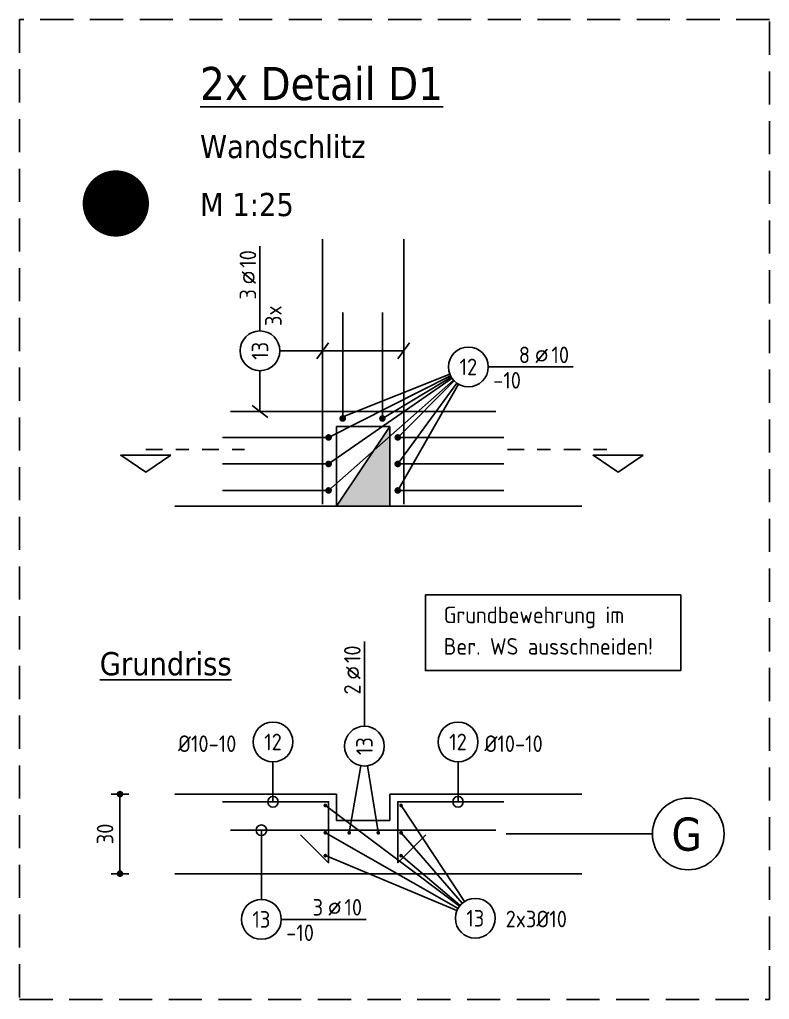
# Model space of a CAD drawing. Extents: x 44 to 147, y 26 to 78.
# Drawn here: x 57.2 to 62.86, y 25.52 to 32.91 of the extents above; entities that cross this region are included whole.
import ezdxf
from ezdxf.enums import TextEntityAlignment as Align

# ---------------------------------------------------------------- set-up
doc = ezdxf.new("R2010")
doc.units = 0
doc.header["$LTSCALE"] = 0.5
for name, pattern in [('AUSGEZOGEN', [1000.01, 1000, 0.01]), ('DASHDOTSMALL', [1.05, 0.5, -0.25, 0.05, -0.25]), ('STRICHLINIE', [0.75, 0.5, -0.25]), ('STRICHPUNKT2', [0.55, 0.25, -0.125, 0.05, -0.125])]:
    doc.linetypes.add(name, pattern=pattern)
for name, color, linetype in [('ACHSEN', 7, 'Continuous'), ('BETON', 7, 'Continuous'), ('DETAIL', 7, 'Continuous'), ('grau_hell', 7, 'Continuous'), ('HILFE', 7, 'Continuous'), ('MASSE', 7, 'Continuous'), ('RND', 7, 'Continuous'), ('SCHNITTE', 7, 'Continuous'), ('SFP_Achsen', 7, 'Continuous'), ('TEXT', 7, 'Continuous')]:
    doc.layers.add(name, color=color, linetype=linetype)
doc.layers.add('NOPLOT', color=7, linetype='Continuous', plot=False)
doc.styles.add('helv', font='tahoma.ttf')
doc.styles.add('txt', font='isocp.shx')
doc.dimstyles.new('DOT_I', dxfattribs={"dimscale": 0.5, "dimtxt": 0.25, "dimasz": 0.25, "dimexe": 0.1, "dimexo": 0.3, "dimgap": 0.1, "dimtad": 1, "dimdec": 3, "dimzin": 3, "dimtxsty": 'txt', "dimblk": 'DOT', "dimblk1": 'DOT', "dimblk2": 'DOT', "dimsah": 1, "dimcen": 0.1, "dimse1": 1, "dimse2": 1, "dimazin": 0, "dimtfac": 1, "dimtdec": 4, "dimtix": 1, "dimtmove": 2, "dimatfit": 3, "dimfxl": 0, "dimtvp": 1, "dimtolj": 1, "dimtzin": 0, "dimarcsym": 0})

# ---------------------------------------------------------------- blocks, each defined once
blk = doc.blocks.new('RND_LEI')
at = {"layer": 'RND', "color": 7, "linetype": 'Continuous'}
blk.add_line((1.022, 0.066), (1.19, 0.27), dxfattribs=at)
for centre, radius in [((0, 0), 0.3), ((1.106, 0.168), 0.075)]:
    blk.add_circle(centre, radius, dxfattribs=at)
at = {"layer": 'RND', "color": 7, "linetype": 'Continuous', "style": 'txt'}
blk.add_attdef('ANZ', text='', height=0.25, dxfattribs=at).set_placement((0.931, 0.057), align=Align.RIGHT)
for tag, p in [('DUM', (1.253, 0.057)), ('ABSTD', (1.674, 0.057)), ('POSTXT', (0.374, -0.327))]:
    blk.add_attdef(tag, p, '', height=0.25, dxfattribs=at)
blk.add_attdef('POSL', text='', height=0.25, dxfattribs=at).set_placement((0, 0), align=Align.MIDDLE)
blk = doc.blocks.new('lei_gre')
at = {"layer": 'RND', "color": 7, "linetype": 'Continuous'}
for p, q in [((0, 0.15), (0, -0.15)), ((-0.09, -0.12), (0.09, 0.12))]:
    blk.add_line(p, q, dxfattribs=at)
blk = doc.blocks.new('SCHN-2')
at = {"layer": 'SCHNITTE', "color": 6, "linetype": 'Continuous'}
blk.add_lwpolyline([(0.378, 0.088), (0, 0.34), (-0.378, 0.088)], close=True, dxfattribs=at)
at = {"layer": 'SCHNITTE', "color": 1, "linetype": 'DASHDOTSMALL', "style": 'helv'}
blk.add_attdef('SCHN-2', text='', height=0.35, dxfattribs=at).set_placement((0, 0.45), align=Align.CENTER)
blk = doc.blocks.new('RND_HIN')
at = {"layer": 'RND', "color": 7, "linetype": 'Continuous'}
blk.add_circle((0, 0), 0.3, dxfattribs=at)
at = {"layer": 'RND', "color": 7, "linetype": 'Continuous', "style": 'txt'}
blk.add_attdef('POSI', text='', height=0.25, dxfattribs=at).set_placement((0, 0), align=Align.MIDDLE)
blk = doc.blocks.new('DOT')
at = {"layer": 'MASSE', "color": 7, "linetype": 'Continuous'}
for p, q in [((0, 0), (-1, 0)), ((0, 0.54), (0, -0.54))]:
    blk.add_line(p, q, dxfattribs=at)
at = {"layer": 'MASSE', "color": 7, "linetype": 'Continuous', "const_width": 0.2}
blk.add_lwpolyline([(-0.1, 0, 1), (0.1, 0, 1)], format="xyb", close=True, dxfattribs=at)
blk = doc.blocks.new('*D35')
at = {"layer": 'DEFPOINTS', "color": 0, "linetype": 'AUSGEZOGEN', "transparency": 16777216}
for p in [(57.9605, 27.0677), (57.9605, 26.4677), (57.9605, 26.4677)]:
    blk.add_point(p, dxfattribs=at)
at = {"layer": 'MASSE', "color": 0, "linetype": 'AUSGEZOGEN', "lineweight": -2, "transparency": 16777216}
blk.add_line((57.9605, 26.9427), (57.9605, 26.5927), dxfattribs=at)
at = {"layer": 'MASSE', "color": 0, "linetype": 'AUSGEZOGEN', "lineweight": -2, "transparency": 16777216, "xscale": 0.125, "yscale": 0.125, "zscale": 0.125}
for p, rotation in [((57.9605, 27.0677), 90), ((57.9605, 26.4677), 270)]:
    blk.add_blockref('DOT', p, dxfattribs=dict(at, rotation=rotation))
at = {"layer": 'MASSE', "color": 0, "linetype": 'AUSGEZOGEN', "transparency": 16777216, "insert": (57.848, 26.7677), "char_height": 0.125, "attachment_point": 5, "rotation": 90, "style": 'txt'}
blk.add_mtext('\\A1;30', dxfattribs=at)

msp = doc.modelspace()

# ---------------------------------------------------------------- hatches: boundary and pattern name
at = {"layer": 'grau_hell'}
h = msp.add_hatch(color=9, dxfattribs=at)
h.paths.add_polyline_path([(59.5948, 29.2402), (59.6171, 29.2402), (59.9948, 29.2402), (59.9948, 29.7655), (59.8737, 29.6584)])
h.paths.add_polyline_path([(59.8737, 29.6584), (59.9948, 29.7655), (59.9948, 29.8402)])

# ---------------------------------------------------------------- linework, layer by layer
at = {"layer": 'ACHSEN', "color": 140, "linetype": 'AUSGEZOGEN'}
msp.add_line((60.873, 26.7677), (61.9765, 26.7677), dxfattribs=at)
at = {"layer": 'BETON', "color": 6, "linetype": 'AUSGEZOGEN'}
for p, q in [((59.5948, 27.0677), (58.3732, 27.0677)), ((59.5948, 26.8677), (59.5948, 27.0677)), ((59.9948, 27.0677), (59.9948, 26.8677)), ((61.4444, 27.0677), (59.9948, 27.0677)), ((59.9948, 26.8677), (59.5948, 26.8677)), ((61.4444, 26.4677), (58.3732, 26.4677))]:
    msp.add_line(p, q, dxfattribs=at)
at = {"layer": 'DETAIL', "color": 102, "linetype": 'STRICHLINIE'}
msp.add_lwpolyline([(57.2032, 32.9098), (57.2032, 25.5194), (62.859, 25.5194), (62.859, 32.9098)], close=True, dxfattribs=at)
at = {"layer": 'HILFE', "color": 102, "linetype": 'AUSGEZOGEN'}
for p, q in [((59.5948, 29.8402), (59.9948, 29.8402)), ((59.5948, 29.2402), (59.5948, 29.8402)), ((59.9948, 29.8402), (59.9948, 29.2402)), ((58.3732, 29.2402), (61.4444, 29.2402)), ((58.3732, 29.2402), (59.6171, 29.2402)), ((60.0171, 29.2402), (61.4444, 29.2402))]:
    msp.add_line(p, q, dxfattribs=at)
msp.add_lwpolyline([(60.2644, 28.5705), (62.1897, 28.5705), (62.1897, 27.9995), (60.2644, 27.9995)], close=True, dxfattribs=at)
at = {"layer": 'NOPLOT', "color": 191, "linetype": 'AUSGEZOGEN'}
msp.add_line((59.5948, 29.2402), (59.9948, 29.8402), dxfattribs=at)
at = {"layer": 'NOPLOT', "color": 191, "linetype": 'Continuous', "const_width": 0.25}
msp.add_lwpolyline([(57.8041, 31.5228, 1), (58.0541, 31.5228, 1)], format="xyb", close=True, dxfattribs=at)
at = {"layer": 'RND', "color": 7, "linetype": 'AUSGEZOGEN'}
for p, q in [((59.0163, 30.5615), (59.0163, 31.2015)), ((60.7384, 30.29), (61.3784, 30.29)), ((59.8042, 27.5798), (59.8042, 28.2198)), ((59.177, 26.1229), (59.817, 26.1229))]:
    msp.add_line(p, q, dxfattribs=at)
at = {"layer": 'RND', "color": 102, "linetype": 'AUSGEZOGEN'}
for p, q in [((59.1663, 30.4115), (60.1004, 30.4115)), ((59.0163, 30.2615), (59.0163, 29.953)), ((60.449, 30.2346), (59.6403, 29.9135)), ((60.4544, 30.2224), (59.5339, 29.7582)), ((60.4651, 30.2044), (59.5339, 29.5582)), ((60.476, 30.1906), (59.5339, 29.3582)), ((60.4598, 30.2128), (59.9403, 29.901)), ((60.4822, 30.184), (60.0557, 29.7582)), ((60.5001, 30.1687), (60.0557, 29.5582)), ((60.5139, 30.1597), (60.0557, 29.3582)), ((59.1146, 27.3111), (59.1146, 27.0098)), ((59.7784, 27.2821), (59.6898, 26.7759)), ((59.828, 27.2817), (59.9079, 26.7828)), ((60.5102, 27.3111), (60.5102, 27.0098)), ((60.5206, 26.2216), (59.5094, 26.9826)), ((60.558, 26.2567), (60.0803, 26.9826)), ((59.027, 26.2729), (59.027, 26.7953)), ((60.5102, 26.2057), (59.5094, 26.7759)), ((60.5421, 26.2446), (60.0803, 26.7759)), ((60.5021, 26.1892), (59.5094, 26.6036)), ((60.5258, 26.2281), (60.0803, 26.6036))]:
    msp.add_line(p, q, dxfattribs=at)
at = {"layer": 'RND', "color": 1, "linetype": 'AUSGEZOGEN'}
for points in [[(59.4892, 29.2549), (59.4892, 31.2549)], [(60.1004, 29.2549), (60.1004, 31.2549)], [(59.6403, 29.901), (59.6403, 30.701)], [(59.9403, 29.901), (59.9403, 30.701)], [(60.7948, 29.953), (58.7948, 29.953)], [(59.5339, 29.7582), (58.7339, 29.7582)], [(60.0557, 29.7582), (60.8557, 29.7582)], [(59.5339, 29.5582), (58.7339, 29.5582)], [(60.0557, 29.5582), (60.8557, 29.5582)], [(59.5339, 29.3582), (58.7339, 29.3582)], [(60.0557, 29.3582), (60.8557, 29.3582)], [(58.7339, 27.0098), (59.5339, 27.0098), (59.5339, 26.5498), (59.3218, 26.7619)], [(60.8557, 27.0098), (60.0557, 27.0098), (60.0557, 26.5498), (60.2678, 26.7619)], [(58.7948, 26.7953), (60.7948, 26.7953)]]:
    msp.add_lwpolyline(points, dxfattribs=at)
at = {"layer": 'RND', "color": 7, "linetype": 'AUSGEZOGEN'}
for points, const_width in [([(59.6403, 29.8885, -1), (59.6403, 29.9135, -1)], 0.025), ([(59.9403, 29.8885, -1), (59.9403, 29.9135, -1)], 0.025), ([(59.5464, 29.7582, -1), (59.5214, 29.7582, -1)], 0.025), ([(60.0432, 29.7582, 1), (60.0682, 29.7582, 1)], 0.025), ([(59.5464, 29.5582, -1), (59.5214, 29.5582, -1)], 0.025), ([(60.0432, 29.5582, 1), (60.0682, 29.5582, 1)], 0.025), ([(59.5464, 29.3582, -1), (59.5214, 29.3582, -1)], 0.025), ([(60.0432, 29.3582, 1), (60.0682, 29.3582, 1)], 0.025), ([(59.5024, 26.9826, 1), (59.5164, 26.9826, 1)], 0.014), ([(60.0873, 26.9826, -1), (60.0733, 26.9826, -1)], 0.014), ([(59.5024, 26.7759, 1), (59.5164, 26.7759, 1)], 0.014), ([(59.6828, 26.7759, 1), (59.6968, 26.7759, 1)], 0.014), ([(59.902, 26.7759, 1), (59.916, 26.7759, 1)], 0.014), ([(60.0873, 26.7759, -1), (60.0733, 26.7759, -1)], 0.014), ([(59.5024, 26.6036, 1), (59.5164, 26.6036, 1)], 0.014), ([(60.0873, 26.6036, -1), (60.0733, 26.6036, -1)], 0.014)]:
    msp.add_lwpolyline(points, format="xyb", close=True, dxfattribs=dict(at, const_width=const_width))
for centre in [(59.1146, 27.0098), (60.5102, 27.0098), (59.027, 26.7953)]:
    msp.add_circle(centre, 0.04, dxfattribs=at)
at = {"layer": 'SCHNITTE', "color": 6, "linetype": 'STRICHPUNKT2'}
for p, q in [((58.1556, 29.6674), (58.9002, 29.6674)), ((60.8831, 29.6674), (61.7185, 29.6674))]:
    msp.add_line(p, q, dxfattribs=at)
at = {"layer": 'SFP_Achsen', "color": 7, "linetype": 'AUSGEZOGEN'}
msp.add_circle((62.247, 26.7677), 0.2705, dxfattribs=at)

# ---------------------------------------------------------------- block references
at = {"layer": 'RND', "color": 7, "linetype": 'AUSGEZOGEN', "xscale": 0.5, "yscale": 0.5, "zscale": 0.5, "rotation": 90}
for p, values in [((59.0163, 30.4115), {'POSL': '13', 'DUM': '10', 'ANZ': '3', 'POSTXT': '3x'}), ((59.8042, 27.4298), {'POSL': '13', 'DUM': '10', 'ANZ': '2'})]:
    msp.add_blockref('RND_LEI', p, dxfattribs=at).add_auto_attribs(values)
at = {"layer": 'RND', "color": 102, "linetype": 'AUSGEZOGEN', "xscale": 0.5, "yscale": 0.5, "zscale": 0.5}
for p in [(59.4892, 30.4115), (60.1004, 30.4115)]:
    msp.add_blockref('lei_gre', p, dxfattribs=at)
at = {"layer": 'RND', "color": 7, "linetype": 'AUSGEZOGEN', "xscale": 0.5, "yscale": 0.5, "zscale": 0.5}
for name, p, values in [('RND_LEI', (60.5884, 30.29), {'POSL': '12', 'DUM': '10', 'ANZ': '8', 'POSTXT': '-10'}), ('RND_HIN', (59.1146, 27.4611), {'POSI': '12'}), ('RND_HIN', (60.5102, 27.4611), {'POSI': '12'}), ('RND_LEI', (59.027, 26.1229), {'POSL': '13', 'DUM': '10', 'ANZ': '3', 'POSTXT': '-10'}), ('RND_HIN', (60.6405, 26.1314), {'POSI': '13'})]:
    msp.add_blockref(name, p, dxfattribs=at).add_auto_attribs(values)
at = {"layer": 'RND', "color": 102, "linetype": 'AUSGEZOGEN', "xscale": 0.5, "yscale": 0.5, "zscale": 0.5, "rotation": 270}
msp.add_blockref('lei_gre', (59.0163, 29.953), dxfattribs=at)
at = {"layer": 'SCHNITTE', "color": 6, "linetype": 'STRICHPUNKT2', "xscale": -0.5, "yscale": 0.5, "zscale": 0.5, "rotation": 180}
for p in [(58.1556, 29.6674), (61.7185, 29.6674)]:
    msp.add_blockref('SCHN-2', p, dxfattribs=at)

# ---------------------------------------------------------------- texts
at = {"layer": 'SFP_Achsen', "color": 6, "linetype": 'AUSGEZOGEN', "style": 'helv'}
msp.add_text('G', height=0.25, dxfattribs=at).set_placement((62.1211, 26.6415))
at = {"layer": 'TEXT', "color": 6, "linetype": 'AUSGEZOGEN', "style": 'helv'}
msp.add_text('%%U2x Detail D1', height=0.25, dxfattribs=at).set_placement((58.5643, 32.3027))
at = {"layer": 'TEXT', "color": 1, "linetype": 'AUSGEZOGEN', "style": 'helv'}
for s, p in [('Wandschlitz', (58.5643, 31.8652)), ('M 1:25', (58.5643, 31.4277)), ('%%UGrundriss', (57.8078, 27.9641))]:
    msp.add_text(s, height=0.175, dxfattribs=at).set_placement(p)
at = {"layer": 'TEXT', "color": 7, "linetype": 'AUSGEZOGEN', "style": 'txt'}
for s, p in [('Grundbewehrung im ', (60.4024, 28.3572)), ('Ber. WS ausschneiden!', (60.4024, 28.1197)), ('%%C10-10', (58.3984, 27.3855)), ('%%C10-10', (60.7097, 27.3855)), ('2x3%%C10', (60.8694, 26.0632))]:
    msp.add_text(s, height=0.125, dxfattribs=at).set_placement(p)

# ---------------------------------------------------------------- dimensions: what is measured, and where the dimension line sits
at = {"layer": 'MASSE', "color": 7, "linetype": 'AUSGEZOGEN'}
dim = msp.add_linear_dim(base=(57.9605, 26.4677), p1=(57.9605, 27.0677), p2=(57.9605, 26.4677), angle=90, dimstyle='DOT_I', override={"dimdec": 0, "dimlfac": 50}, dxfattribs=at)
dim.commit()
dim.dimension.update_dxf_attribs({"geometry": '*D35', "text_midpoint": (57.848, 26.7677)})

doc.saveas('drawing.dxf')
